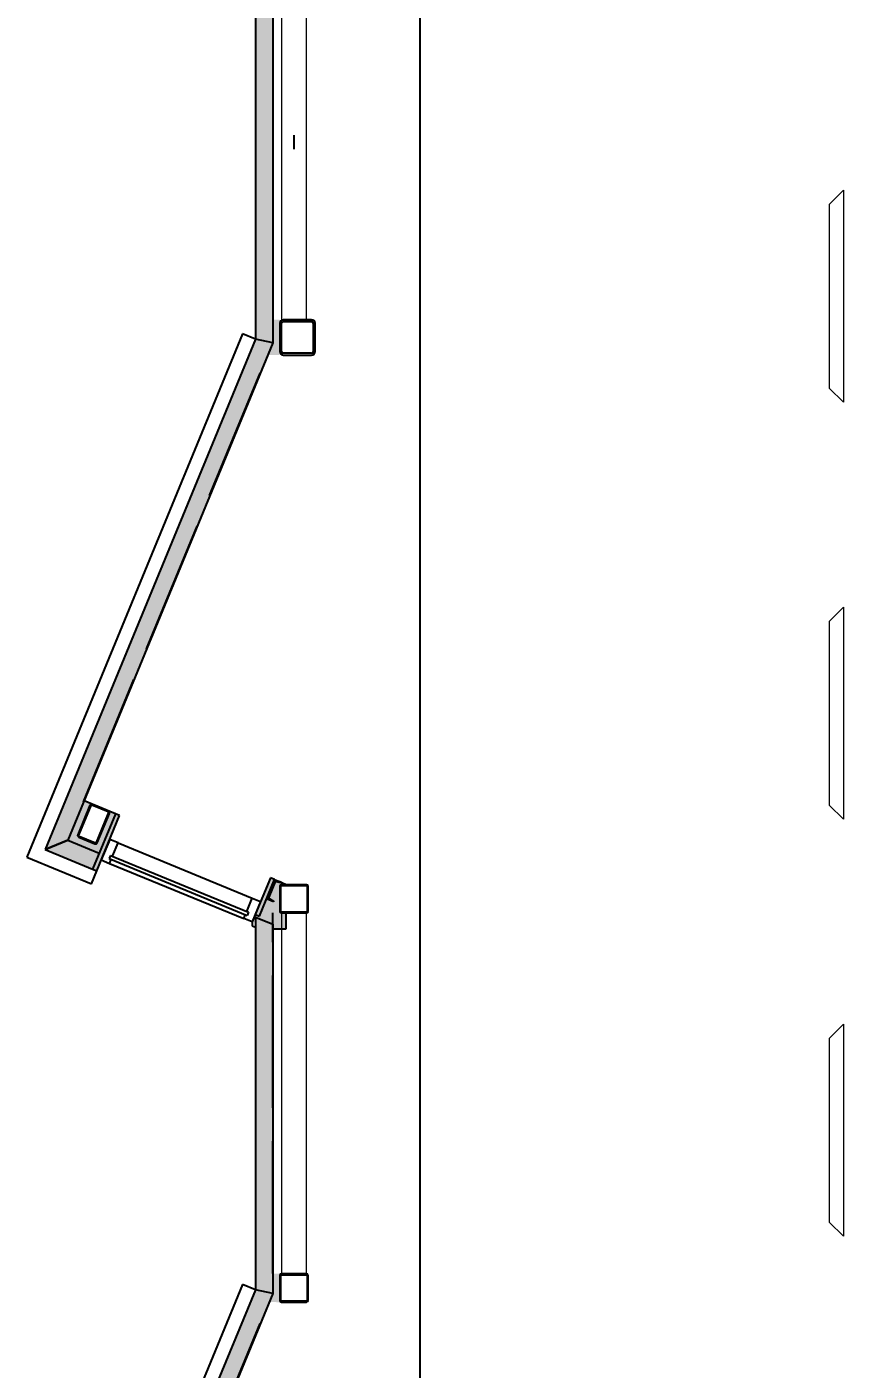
# Model space of a CAD drawing. Header units: inches. Extents: x 2743 to 10591, y -1604 to 5792.
# Drawn here: x 2742.7 to 2974.3, y 3536.4 to 3916.2 of the extents above; entities that cross this region are included whole.
import ezdxf

# ---------------------------------------------------------------- set-up
doc = ezdxf.new("R2010")
doc.units = ezdxf.units.IN
doc.header["$LTSCALE"] = 0.1875
doc.header["$MEASUREMENT"] = 0
doc.header["$PDMODE"] = 3
doc.header["$PDSIZE"] = 1.5
doc.linetypes.add('dash2', pattern=[500, 400, -100])
doc.layers.add('22 Dimension', color=7, linetype='Continuous', lineweight=5)
doc.layers.add('37 Protection', color=1, linetype='Continuous', lineweight=15)
for name, color, linetype in [('A-N-COTES', 1, 'Continuous'), ('A-N-MUR-EXT', 5, 'Continuous'), ('A-N-MUR-INT', 3, 'Continuous'), ('A-N-STRUCTURE', 4, 'Continuous'), ('fill253', 253, 'Continuous'), ('S-N-ACIER', 4, 'Continuous')]:
    doc.layers.add(name, color=color, linetype=linetype)
doc.styles.add('NOTE_GROS', font='', dxfattribs={"height": 20})
doc.styles.get('NOTE_GROS').set_extended_font_data('SansSerif')
doc.dimstyles.new('Inch-Fraction-GROS', dxfattribs={"dimtxt": 20, "dimasz": 10, "dimexe": 4, "dimexo": 5, "dimgap": 1, "dimtad": 0, "dimtih": 1, "dimtoh": 1, "dimdec": 4, "dimzin": 0, "dimdsep": 46, "dimlunit": 5, "dimtxsty": 'NOTE_GROS', "dimblk": 'OBLIQUE', "dimcen": 0, "dimdle": 6, "dimadec": 1, "dimazin": 2, "dimtfac": 0.5, "dimtdec": 4, "dimtofl": 0, "dimtmove": 0, "dimatfit": 3, "dimfxl": 1, "dimtfillclr": 1, "dimfrac": 1, "dimtolj": 1, "dimtzin": 0, "dimarcsym": 0})

# ---------------------------------------------------------------- blocks, each defined once
blk = doc.blocks.new('_Oblique')
at = {"color": 0, "linetype": 'ByBlock', "lineweight": -2}
blk.add_line((-0.5, -0.5), (0.5, 0.5), dxfattribs=at)
blk = doc.blocks.new('*D120')
at = {"layer": '22 Dimension', "color": 0, "lineweight": -2, "transparency": 16777216}
for p, q in [((2854.05, 5350), (2854.05, 4410.99)), ((2968.83, 5344), (2850.05, 5344)), ((2854.05, 3449.98), (2854.05, 4388.99)), ((2968.83, 3455.98), (2850.05, 3455.98))]:
    blk.add_line(p, q, dxfattribs=at)
at = {"layer": 'Defpoints', "color": 0, "transparency": 16777216}
for p in [(2854.05, 5344), (2973.83, 5344), (2973.83, 3455.98)]:
    blk.add_point(p, dxfattribs=at)
at = {"layer": '22 Dimension', "color": 0, "lineweight": -2, "transparency": 16777216, "xscale": 10, "yscale": 10, "zscale": 10}
for p, rotation in [((2854.05, 5344), 90), ((2854.05, 3455.98), 270)]:
    blk.add_blockref('_Oblique', p, dxfattribs=dict(at, rotation=rotation))
at = {"layer": '22 Dimension', "color": 0, "transparency": 16777216, "insert": (2854.05, 4399.99), "char_height": 20, "attachment_point": 5, "style": 'NOTE_GROS'}
blk.add_mtext('\\A1;1888', dxfattribs=at)

msp = doc.modelspace()

# ---------------------------------------------------------------- hatches: boundary and pattern name
at = {"layer": 'fill253'}
h = msp.add_hatch(color=7, dxfattribs=at)
h.dxf.hatch_style = 1
h.paths.add_polyline_path([(5517.44902, 4634.2983), (5512.52777, 4634.2983), (5512.54172, 4296.66232), (5517.46297, 4296.66232)])
h.paths.add_polyline_path([(5517.44903, 4881.11089), (5512.52778, 4881.11089), (5512.52778, 4775.21102), (5517.44903, 4775.21102)])
h.paths.add_polyline_path([(5517.44903, 5127.92329), (5512.52778, 5127.92329), (5512.52777, 5022.02362), (5517.44902, 5022.02362)])
h.paths.add_polyline_path([(4628.42938, 2943.29277), (4625.95018, 2938.37099), (5517.46297, 2938.37152), (5517.46297, 3130.36129), (5512.54172, 3130.36129), (5512.54172, 2943.29277)])
h.paths.add_polyline_path([(4200.50372, 2845.33593), (4208.49739, 2846.64062), (4193.49822, 2938.36282), (4192.72048, 2943.12545), (4184.51381, 2943.12545), (4185.25735, 2938.4929)])
h.paths.add_polyline_path([(4618.93272, 2938.2042), (4619.31197, 2936.00974), (4626.09389, 2937.11042), (4625.95018, 2938.37099), (4628.42938, 2943.29277), (4618.12265, 2943.29277)])
h.paths.add_polyline_path([(5517.46297, 5355.98239), (5512.54172, 5355.98239), (5512.52778, 5268.83602), (5517.44903, 5268.83602)])
h.paths.add_polyline_path([(2812.35741, 3123.02867), (2806.55239, 3125.08232), (2806.55239, 3123.83686), (2807.41263, 3123.50795), (2807.41906, 2938.2042), (3075.9398, 2938.37153), (3075.93335, 2943.29278), (2812.34031, 2943.12545)])
h.paths.add_polyline_path([(2807.41906, 3827.66882), (2812.34031, 3826.6441), (2812.34031, 4320.4792), (2807.41906, 4320.4792)])
h.paths.add_polyline_path([(5512.54172, 3862.52649), (5517.46297, 3862.52649), (5517.46297, 4254.42566), (5512.54172, 4254.42566)])
h.paths.add_polyline_path([(5512.5356, 3801.08425), (5517.45685, 3801.08425), (5517.46297, 3862.52649), (5512.54172, 3862.52649)])
h.paths.add_polyline_path([(5512.54172, 3656.9925), (5517.46297, 3656.9925), (5517.45685, 3765.06188), (5512.5356, 3765.06188)])
h.paths.add_polyline_path([(5512.53298, 3584.94295), (5517.45423, 3584.94295), (5517.46296, 3620.96895), (5512.54171, 3620.96895)])
h.paths.add_polyline_path([(5512.5391, 3512.89586), (5517.46035, 3512.89586), (5517.46066, 3548.92185), (5512.53941, 3548.92185)])
h.paths.add_polyline_path([(5512.5391, 3440.8512), (5517.46035, 3440.8512), (5517.46035, 3476.87475), (5512.5391, 3476.87475)])
h.paths.add_polyline_path([(4035.91549, 5642.91315), (4035.91549, 5647.83442), (2807.41263, 5647.83442), (2807.41906, 4361.46337), (2812.34031, 4361.46337), (2812.33388, 5642.91317)])
h.paths.add_polyline_path([(3118.18201, 2943.29277), (3118.18223, 2938.37152), (4185.31745, 2938.2042), (4184.51381, 2943.12545)])
h.paths.add_polyline_path([(4279.25656, 5642.88457), (4279.25657, 5647.80617), (4078.1514, 5647.83389), (4078.1514, 5642.91262)])
h.paths.add_polyline_path([(4872.5115, 5647.66709), (4872.5115, 5642.74584), (5512.54172, 5642.74584), (5512.54177, 5510.71941), (5517.46302, 5510.71941), (5517.46297, 5647.66709)])
h.paths.add_polyline_path([(5517.45593, 3260.73346), (5512.53008, 3260.73345), (5512.54172, 3172.43063), (5517.46297, 3172.43063)])
h.paths.add_polyline_path([(5512.53008, 3296.75701), (5517.45593, 3296.75699), (5517.45423, 3404.82765), (5512.53298, 3404.82765)])
h = msp.add_hatch(color=7, dxfattribs=at)
h.dxf.hatch_style = 1
h.paths.add_polyline_path([(2812.33388, 3826.81143), (2807.41263, 3827.83614), (2747.9328, 3683.39163), (2754.35725, 3686.06343)])
h.paths.add_polyline_path([(2761.73872, 3683.02114), (2754.35857, 3686.06288), (2747.93272, 3683.39143), (2759.86436, 3678.47328)])
h.paths.add_polyline_path([(2768.96581, 3693.02531), (2766.30824, 3694.11949), (2759.8632, 3678.47353), (2762.52206, 3677.37879), (2765.42399, 3684.41931), (2765.42275, 3684.42008)])
h.paths.add_polyline_path([(2812.82788, 3674.96599), (2811.66292, 3675.44565), (2806.55239, 3663.03386), (2807.71581, 3662.55484), (2807.95494, 3663.13563)])
edge = h.paths.add_edge_path()
edge.add_line((2813.04312, 3674.87539), (2813.56661, 3674.65985))
edge.add_line((2813.56661, 3674.65985), (2812.82788, 3674.96599))
edge.add_line((2812.82788, 3674.96599), (2807.71663, 3662.55247))
edge.add_line((2807.71663, 3662.55247), (2812.33454, 3660.9767))
edge.add_line((2812.33454, 3660.9767), (2816.1177, 3660.97887))
edge.add_line((2816.1177, 3660.97887), (2816.11653, 3665.46299))
edge.add_line((2816.11653, 3665.46299), (2814.78387, 3665.46299))
edge.add_arc((2814.78387, 3665.91299), 0.45, 180, 270, ccw=False)
edge.add_line((2814.33388, 3665.91299), (2814.33388, 3673.01298))
edge.add_arc((2814.78387, 3673.01298), 0.45, 90, 180, ccw=False)
edge.add_line((2814.78387, 3673.46298), (2816.45474, 3673.46298))
edge.add_line((2816.45474, 3673.46298), (2814.82577, 3674.13804))
edge.add_line((2814.82577, 3674.13804), (2814.78967, 3674.05034))
edge.add_arc((2814.6787, 3674.09603), 0.12, 257.0366884, 337.6213917, ccw=False)
edge.add_line((2814.65179, 3673.97909), (2813.29151, 3674.29222))
edge.add_arc((2813.22421, 3673.99986), 0.3, 77.0366884, 157.6213917)
edge.add_line((2812.9468, 3674.11408), (2811.23242, 3669.95027))
edge.add_arc((2811.50983, 3669.83605), 0.3, 157.6213917, 238.2060949)
edge.add_line((2811.35177, 3669.58107), (2812.53817, 3668.84564))
edge.add_arc((2812.47495, 3668.74365), 0.12, -22.3786083, 58.2060949, ccw=False)
edge.add_line((2812.58591, 3668.69796), (2812.54862, 3668.60738))
edge.add_line((2812.54862, 3668.60738), (2810.76478, 3669.34185))
edge.add_line((2810.76478, 3669.34185), (2813.04312, 3674.87539))
h.paths.add_polyline_path([(2762.50136, 3684.87249), (2761.73737, 3683.02261), (2754.35692, 3686.06264), (2758.92809, 3697.15814), (2760.77642, 3696.39713), (2757.16104, 3687.61626), (2756.94985, 3687.15824)])
h.paths.add_polyline_path([(2814.31813, 3833.32675), (2812.33388, 3833.32675), (2812.33388, 3826.81143), (2810.89851, 3823.32677), (2814.31813, 3823.32677)])
h.paths.add_polyline_path([(2812.33454, 3660.97779), (2807.41263, 3662.6787), (2807.41263, 3558.86038), (2812.33388, 3557.83566)])
h = msp.add_hatch(color=7, dxfattribs=at)
h.dxf.hatch_style = 1
h.paths.add_polyline_path([(2812.33388, 3557.83566), (2807.41263, 3558.86038), (2747.9328, 3414.41586), (2754.35725, 3417.08766)])
h.paths.add_polyline_path([(2761.73872, 3414.04537), (2754.35857, 3417.08711), (2747.93272, 3414.41566), (2759.86436, 3409.49751)])
h.paths.add_polyline_path([(2768.25875, 3422.33306), (2768.96572, 3424.04932), (2766.30824, 3425.14372), (2759.8632, 3409.49776), (2762.52077, 3408.40355), (2765.42111, 3415.44443)])
h.paths.add_polyline_path([(2812.82788, 3405.99022), (2811.66292, 3406.46988), (2806.55239, 3394.05809), (2807.71581, 3393.57907), (2807.95494, 3394.15986)])
edge = h.paths.add_edge_path()
edge.add_line((2813.04312, 3405.89962), (2813.56661, 3405.68408))
edge.add_line((2813.56661, 3405.68408), (2812.82788, 3405.99022))
edge.add_line((2812.82788, 3405.99022), (2807.71663, 3393.5767))
edge.add_line((2807.71663, 3393.5767), (2812.33388, 3392.00093))
edge.add_line((2812.33388, 3392.00093), (2816.1177, 3392.0031))
edge.add_line((2816.1177, 3392.0031), (2816.11653, 3396.48722))
edge.add_line((2816.11653, 3396.48722), (2814.78387, 3396.48722))
edge.add_arc((2814.78387, 3396.93722), 0.45, 180, 270, ccw=False)
edge.add_line((2814.33388, 3396.93722), (2814.33388, 3404.03721))
edge.add_arc((2814.78387, 3404.03721), 0.45, 90, 180, ccw=False)
edge.add_line((2814.78387, 3404.48721), (2816.45474, 3404.48721))
edge.add_line((2816.45474, 3404.48721), (2814.82577, 3405.16227))
edge.add_line((2814.82577, 3405.16227), (2814.78967, 3405.07457))
edge.add_arc((2814.6787, 3405.12026), 0.12, 257.0366884, 337.6213917, ccw=False)
edge.add_line((2814.65179, 3405.00332), (2813.29151, 3405.31645))
edge.add_arc((2813.22421, 3405.02409), 0.3, 77.0366884, 157.6213917)
edge.add_line((2812.9468, 3405.13831), (2811.23242, 3400.9745))
edge.add_arc((2811.50983, 3400.86028), 0.3, 157.6213917, 238.2060949)
edge.add_line((2811.35177, 3400.6053), (2812.53817, 3399.86987))
edge.add_arc((2812.47495, 3399.76788), 0.12, -22.3786083, 58.2060949, ccw=False)
edge.add_line((2812.58591, 3399.72219), (2812.54862, 3399.63161))
edge.add_line((2812.54862, 3399.63161), (2810.76478, 3400.36608))
edge.add_line((2810.76478, 3400.36608), (2813.04312, 3405.89962))
h.paths.add_polyline_path([(2762.50136, 3415.89672), (2761.73737, 3414.04684), (2754.35692, 3417.08687), (2758.92809, 3428.18237), (2760.77642, 3427.42136), (2757.16104, 3418.64049), (2756.94985, 3418.18247)])
h.paths.add_polyline_path([(2814.31813, 3563.36673), (2812.33388, 3563.36673), (2812.33388, 3557.83566), (2811.3104, 3555.351), (2814.31813, 3555.33525)])
h.paths.add_polyline_path([(2812.33388, 3392.00202), (2807.41263, 3393.70293), (2807.41263, 3289.88461), (2812.33388, 3288.85989)])

# ---------------------------------------------------------------- linework, layer by layer
at = {"color": 7}
for p, q in [((2766.18913, 3686.28399), (2763.80292, 3680.48598)), ((2768.55559, 3685.31006), (2766.18913, 3686.28399)), ((2767.00847, 3681.55085), (2768.55559, 3685.31006)), ((2768.55559, 3685.31006), (2806.52252, 3669.68456)), ((2763.80292, 3680.48598), (2766.16939, 3679.51204)), ((2766.46236, 3681.7756), (2766.08777, 3680.86542)), ((2766.08777, 3680.86542), (2805.14691, 3664.79041)), ((2766.16939, 3679.51204), (2766.63388, 3680.64067)), ((2766.46236, 3681.7756), (2805.5215, 3665.70059)), ((2766.16939, 3679.51204), (2804.13631, 3663.88654)), ((2804.97539, 3665.92535), (2806.52252, 3669.68456)), ((2806.52252, 3669.68456), (2808.88899, 3668.71063)), ((2805.5215, 3665.70059), (2805.14691, 3664.79041)), ((2808.88899, 3668.71063), (2806.50278, 3662.91261)), ((2804.13631, 3663.88654), (2804.6008, 3665.01517)), ((2806.50278, 3662.91261), (2804.13631, 3663.88654))]:
    msp.add_line(p, q, dxfattribs=at)
for points in [[(2757.43516, 3686.95842), (2762.03674, 3685.06379, 0.414213562), (2762.69459, 3685.33792), (2766.1181, 3693.6528, 0.414213562), (2765.84398, 3694.31064), (2761.2424, 3696.20526, 0.414213562), (2760.58456, 3695.93114), (2757.16104, 3687.61626, 0.414213562)], [(2757.53109, 3687.19141), (2762.13267, 3685.29679, 0.414213562), (2762.46159, 3685.43385), (2765.88511, 3693.74873, 0.414213562), (2765.74805, 3694.07765), (2761.14647, 3695.97227, 0.414213562), (2760.81755, 3695.83521), (2757.39403, 3687.52033, 0.414213562)], [(2812.54862, 3668.60738), (2810.76478, 3669.34185), (2813.04312, 3674.87539), (2814.82696, 3674.14093), (2814.78967, 3674.05034, -0.36686215), (2814.65179, 3673.97909), (2813.29151, 3674.29222, 0.36686215), (2812.9468, 3674.11408), (2811.23242, 3669.95027, 0.36686215), (2811.35177, 3669.58107), (2812.53817, 3668.84564, -0.36686215), (2812.58591, 3668.69796)]]:
    msp.add_lwpolyline(points, format="xyb", close=True)
at = {"layer": '22 Dimension'}
for p, q in [((2814.78387, 4064.4906), (2814.78387, 3833.17208)), ((2821.79173, 4064.4906), (2821.79173, 3833.32675)), ((2814.78387, 3674.15867), (2814.78387, 3673.46298)), ((2814.78387, 3665.46299), (2814.78387, 3563.35099)), ((2821.79173, 3665.46299), (2821.79173, 3563.35099))]:
    msp.add_line(p, q, dxfattribs=at)
at = {"layer": '37 Protection'}
for p, q in [((2973.83386, 3869.97691), (2969.83386, 3865.97691)), ((2973.83386, 3869.97691), (2973.83386, 3809.97691)), ((2969.83386, 3865.97691), (2969.83386, 3813.97691)), ((2973.83386, 3809.97691), (2969.83386, 3813.97691)), ((2973.83386, 3751.97691), (2969.83386, 3747.97691)), ((2973.83386, 3751.97691), (2973.83386, 3691.97691)), ((2969.83386, 3747.97691), (2969.83386, 3695.97691)), ((2973.83386, 3691.97691), (2969.83386, 3695.97691)), ((2973.83386, 3633.97691), (2969.83386, 3629.97691)), ((2973.83386, 3633.97691), (2973.83386, 3573.97691)), ((2969.83386, 3629.97691), (2969.83386, 3577.97691)), ((2973.83386, 3573.97691), (2969.83386, 3577.97691))]:
    msp.add_line(p, q, dxfattribs=at)
at = {"layer": 'A-N-COTES', "color": 7}
for p, q in [((2818.33387, 3885.58287), (2818.33387, 3881.6364)), ((2759.24737, 3690.63453), (2759.24737, 3690.63453))]:
    msp.add_line(p, q, dxfattribs=at)
at = {"layer": 'A-N-MUR-EXT', "color": 7}
for p, q in [((2807.41263, 4320.64653), (2807.41263, 3827.83614)), ((2807.41263, 3827.83614), (2747.93171, 3683.39208)), ((2747.93171, 3683.39208), (2761.35322, 3677.85929)), ((2807.42108, 3664.27583), (2807.41263, 3558.86038)), ((2807.41263, 3558.86038), (2747.93171, 3414.41631))]:
    msp.add_line(p, q, dxfattribs=at)
at = {"layer": 'A-N-MUR-INT', "color": 7}
for p, q in [((2812.33388, 4320.64653), (2812.33388, 3826.81143)), ((2803.73558, 3829.35012), (2742.74885, 3681.23542)), ((2807.41263, 3827.83614), (2803.73558, 3829.35012)), ((2812.33388, 3826.81143), (2754.35699, 3686.06353)), ((2812.33388, 3826.81143), (2807.41263, 3827.83614)), ((2768.9658, 3693.02528), (2758.9372, 3697.1545)), ((2767.79852, 3693.50589), (2761.35348, 3677.85993)), ((2762.52077, 3677.37932), (2768.9658, 3693.02528)), ((2754.35699, 3686.06353), (2747.9328, 3683.39163)), ((2747.9328, 3683.39163), (2754.35699, 3686.06353)), ((2754.35699, 3686.06353), (2763.227, 3682.40807)), ((2742.74885, 3681.23542), (2761.0125, 3673.70864)), ((2761.0125, 3673.70864), (2762.52601, 3677.3846)), ((2761.35348, 3677.85993), (2762.52077, 3677.37932)), ((2762.52601, 3677.3846), (2762.52352, 3677.37854)), ((2811.66292, 3675.44565), (2807.38458, 3665.05504)), ((2808.54954, 3664.57538), (2812.82788, 3674.96599)), ((2812.82788, 3674.96599), (2811.66292, 3675.44565)), ((2812.82766, 3674.96546), (2816.4471, 3673.46244)), ((2816.11712, 3660.97779), (2816.11712, 3665.46299)), ((2820.99114, 3665.46299), (2820.36122, 3665.46299)), ((2806.55239, 3663.03386), (2806.55239, 3661.78839)), ((2806.55239, 3661.78839), (2807.41263, 3661.45949)), ((2807.38458, 3665.05504), (2808.54954, 3664.57538)), ((2807.42108, 3664.27583), (2812.33366, 3662.25308)), ((2812.33366, 3662.25308), (2812.33454, 3660.7046)), ((2812.33454, 3660.7046), (2812.33388, 3557.83566)), ((2812.33454, 3660.97779), (2816.11712, 3660.97779)), ((2803.73558, 3560.37435), (2742.74885, 3412.25965)), ((2807.41263, 3558.86038), (2803.73558, 3560.37435)), ((2812.33388, 3557.83566), (2754.35699, 3417.08776)), ((2812.33388, 3557.83566), (2807.41263, 3558.86038))]:
    msp.add_line(p, q, dxfattribs=at)
at = {"layer": 'A-N-STRUCTURE', "color": 7, "linetype": 'dash2', "ltscale": 0.5}
for p, q in [((2758.77632, 3696.89773), (2812.14256, 3826.45522)), ((2812.37719, 3563.43551), (2812.37719, 3665.54751)), ((2758.77632, 3427.92196), (2812.14256, 3557.47945))]:
    msp.add_line(p, q, dxfattribs=at)
at = {"layer": 'S-N-ACIER', "color": 7}
for p, q in [((2823.31811, 3833.32675), (2815.31813, 3833.32675)), ((2815.31813, 3832.82675), (2823.31811, 3832.82675)), ((2814.31813, 3832.32676), (2814.31813, 3824.32677)), ((2814.81813, 3824.32677), (2814.81813, 3832.32676)), ((2823.81811, 3832.32676), (2823.81811, 3824.32677)), ((2824.31811, 3824.32677), (2824.31811, 3832.32676)), ((2823.31811, 3823.82677), (2815.31813, 3823.82677)), ((2815.31813, 3823.32677), (2823.31811, 3823.32677)), ((2814.33388, 3673.01298), (2814.33388, 3665.91299)), ((2814.58388, 3665.91299), (2814.58388, 3673.01298)), ((2821.88386, 3673.46298), (2814.78387, 3673.46298)), ((2814.78387, 3673.21298), (2821.88386, 3673.21298)), ((2822.08386, 3673.01298), (2822.08386, 3665.91299)), ((2822.33386, 3665.91299), (2822.33386, 3673.01298)), ((2821.88386, 3665.71299), (2814.78387, 3665.71299)), ((2814.78387, 3665.46299), (2821.88386, 3665.46299)), ((2814.33388, 3562.90099), (2814.33388, 3555.801)), ((2814.58388, 3555.801), (2814.58388, 3562.90099)), ((2821.88386, 3563.35099), (2814.78387, 3563.35099)), ((2814.78387, 3563.10099), (2821.88386, 3563.10099)), ((2822.08386, 3562.90099), (2822.08386, 3555.801)), ((2822.33386, 3555.801), (2822.33386, 3562.90099)), ((2821.88386, 3555.601), (2814.78387, 3555.601)), ((2814.78387, 3555.351), (2821.88386, 3555.351))]:
    msp.add_line(p, q, dxfattribs=at)
for centre, radius, start, end in [((2815.31813, 3832.32676), 1, 90, 180), ((2815.31813, 3832.32676), 0.5, 90, 180), ((2823.31811, 3832.32676), 1, 0, 90), ((2823.31811, 3832.32676), 0.5, 0, 90), ((2815.31813, 3824.32677), 1, 180, 270), ((2815.31813, 3824.32677), 0.5, 180, 270), ((2823.31811, 3824.32677), 1, 270, 0), ((2823.31811, 3824.32677), 0.5, 270, 0), ((2814.78387, 3673.01298), 0.45, 90, 180), ((2814.78387, 3673.01298), 0.2, 90, 180), ((2821.88386, 3673.01298), 0.45, 0, 90), ((2821.88386, 3673.01298), 0.2, 0, 90), ((2814.78387, 3665.91299), 0.45, 180, 270), ((2814.78387, 3665.91299), 0.2, 180, 270), ((2821.88386, 3665.91299), 0.45, 270, 0), ((2821.88386, 3665.91299), 0.2, 270, 0), ((2814.78387, 3562.90099), 0.45, 90, 180), ((2814.78387, 3562.90099), 0.2, 90, 180), ((2821.88386, 3562.90099), 0.45, 0, 90), ((2821.88386, 3562.90099), 0.2, 0, 90), ((2814.78387, 3555.801), 0.45, 180, 270), ((2814.78387, 3555.801), 0.2, 180, 270), ((2821.88386, 3555.801), 0.45, 270, 0), ((2821.88386, 3555.801), 0.2, 270, 0)]:
    msp.add_arc(centre, radius, start, end, dxfattribs=at)

# ---------------------------------------------------------------- dimensions: what is measured, and where the dimension line sits
at = {"layer": '22 Dimension', "color": 7}
dim = msp.add_linear_dim(base=(2854.05039, 5344.00253), p1=(2973.83386, 3455.97691), p2=(2973.83386, 5344.00253), angle=90, dimstyle='Inch-Fraction-GROS', dxfattribs=at)
dim.commit()
dim.dimension.update_dxf_attribs({"geometry": '*D120', "text_midpoint": (2854.05039, 4399.98972)})

doc.saveas('drawing.dxf')
